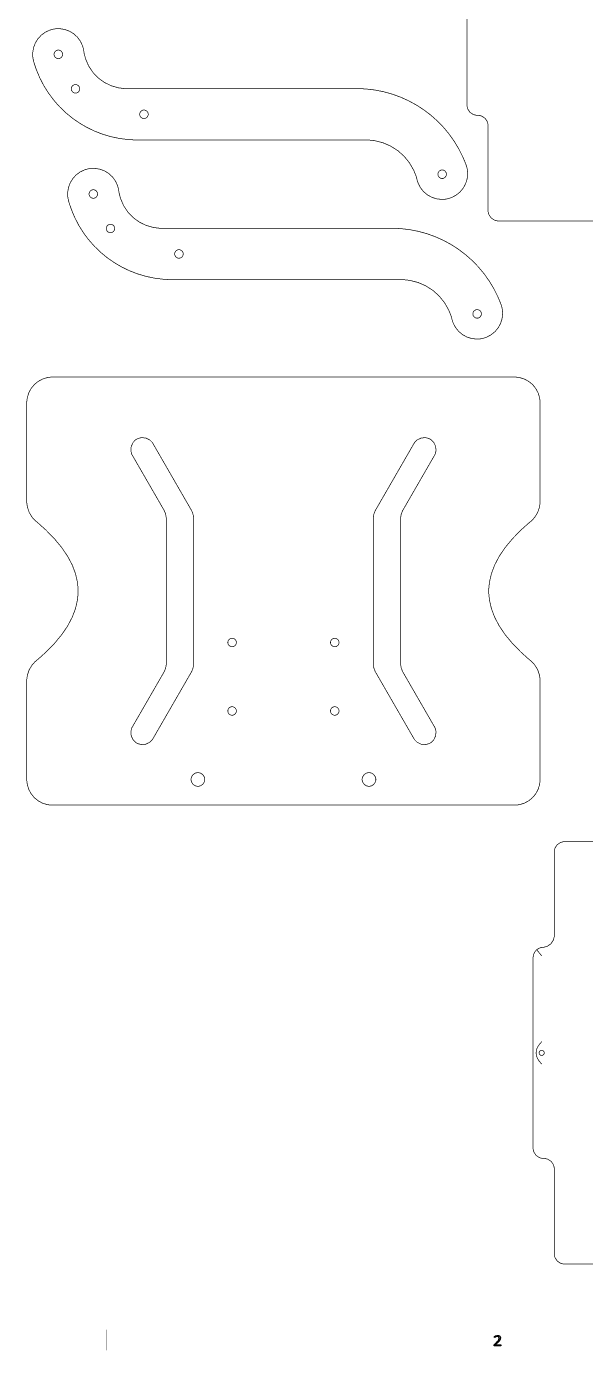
# Model space of a CAD drawing. Extents: x 0 to 72, y 0 to 96.
# Drawn here: x 34.19 to 47.06, y 0.02 to 30.46 of the extents above; entities that cross this region are included whole.
import ezdxf

# ---------------------------------------------------------------- set-up
doc = ezdxf.new("R2010")
doc.units = 0
doc.layers.get('0').update_dxf_attribs({"linetype": 'CONTINUOUS'})

msp = doc.modelspace()

# ---------------------------------------------------------------- linework, layer by layer
at = {"color": 0}
for points, const_width in [([(44.3279, 28.6578), (44.3279, 33.041)], 0.01575), ([(35.5104, 29.9001), (35.5065, 29.9296), (35.4829, 30.0167), (35.4344, 30.1221), (35.3674, 30.2143), (35.2844, 30.2917), (35.1885, 30.3517), (35.0818, 30.3926), (34.9675, 30.4122), (34.8774, 30.4125), (34.8479, 30.4086), (34.8185, 30.4047), (34.7314, 30.3812), (34.626, 30.3326), (34.5337, 30.2656), (34.4564, 30.1826), (34.3964, 30.0867), (34.3554, 29.9801), (34.3358, 29.8657), (34.3356, 29.7756), (34.3394, 29.7461), (34.3403, 29.7392), (34.3544, 29.6701), (34.3564, 29.6635)], 0.01575), ([(35.5104, 29.9001), (35.5164, 29.8549), (35.551, 29.721), (35.6217, 29.5564), (35.7193, 29.4093), (35.8406, 29.2825), (35.9821, 29.1789), (36.1407, 29.1013), (36.3131, 29.0526), (36.4503, 29.0357), (36.496, 29.0357)], 0.01575), ([(34.3564, 29.6635), (34.3703, 29.6137), (34.4204, 29.4668), (34.4996, 29.2786), (34.5931, 29.0993), (34.6999, 28.9296), (34.8193, 28.7699), (34.9507, 28.621), (35.0932, 28.4835), (35.2458, 28.3579), (35.4081, 28.2449), (35.579, 28.1449), (35.7579, 28.0587), (35.9439, 27.9868), (36.1361, 27.9299), (36.334, 27.8885), (36.5367, 27.8632), (36.6917, 27.8546), (36.7433, 27.8546)], 0.01575), ([(36.496, 29.0357), (41.7917, 29.0357)], 0.01575), ([(44.3119, 27.2685), (44.2942, 27.3179), (44.2326, 27.4632), (44.1396, 27.649), (44.0333, 27.8256), (43.9147, 27.9922), (43.7843, 28.1485), (43.6431, 28.2939), (43.4917, 28.4278), (43.3307, 28.5499), (43.1611, 28.6596), (42.9836, 28.7562), (42.7988, 28.8396), (42.6074, 28.9087), (42.4103, 28.9636), (42.2081, 29.0033), (42.0017, 29.0275), (41.8442, 29.0357), (41.7917, 29.0357)], 0.01575), ([(44.5642, 28.4217), (44.5411, 28.4217), (44.4722, 28.4403), (44.3971, 28.4908), (44.3465, 28.566), (44.3279, 28.6349), (44.3279, 28.6578)], 0.01575), ([(44.5772, 28.4217), (44.5642, 28.4217)], 0.01575), ([(44.8135, 28.1854), (44.8135, 28.2083), (44.7949, 28.2774), (44.7443, 28.3525), (44.6692, 28.4031), (44.6001, 28.4217), (44.5772, 28.4217)], 0.01575), ([(44.8135, 26.23), (44.8135, 28.1854)], 0.01575), ([(36.7433, 27.8546), (42.0049, 27.8546)], 0.01575), ([(43.1732, 26.9656), (43.1597, 27.014), (43.1036, 27.1546), (43.006, 27.3261), (42.8833, 27.4778), (42.7389, 27.6071), (42.5757, 27.7118), (42.3969, 27.7896), (42.2056, 27.8381), (42.055, 27.8546), (42.0049, 27.8546)], 0.01575), ([(36.315, 26.689), (36.3111, 26.7185), (36.2876, 26.8056), (36.239, 26.9108), (36.1719, 27.0032), (36.089, 27.0804), (35.9931, 27.1406), (35.8865, 27.1815), (35.7721, 27.2011), (35.6821, 27.2014), (35.6525, 27.1975), (35.6231, 27.1936), (35.5361, 27.1701), (35.4307, 27.1215), (35.3383, 27.0544), (35.2611, 26.9715), (35.201, 26.8756), (35.16, 26.769), (35.1404, 26.6546), (35.1401, 26.5644), (35.144, 26.535), (35.145, 26.5281), (35.1592, 26.459), (35.161, 26.4522)], 0.01575), ([(43.1732, 26.9656), (43.1789, 26.9364), (43.2078, 26.8511), (43.2628, 26.7489), (43.3354, 26.661), (43.4229, 26.5889), (43.5226, 26.535), (43.6314, 26.5007), (43.7468, 26.4882), (43.8368, 26.4935), (43.866, 26.4992), (43.8951, 26.5049), (43.9804, 26.5338), (44.0826, 26.5889), (44.1707, 26.6615), (44.2426, 26.749), (44.2967, 26.8486), (44.3308, 26.9575), (44.3433, 27.0729), (44.3381, 27.1628), (44.3324, 27.1919), (44.3311, 27.1985), (44.3142, 27.2622), (44.3121, 27.2685)], 0.01575), ([(36.315, 26.689), (36.321, 26.6437), (36.3556, 26.5099), (36.4264, 26.3453), (36.5239, 26.1982), (36.6451, 26.0714), (36.7867, 25.9678), (36.9453, 25.8901), (37.1176, 25.8415), (37.2549, 25.8246), (37.3006, 25.8246)], 0.01575), ([(35.161, 26.4522), (35.175, 26.4025), (35.2251, 26.2557), (35.3043, 26.0675), (35.3976, 25.8882), (35.5044, 25.7185), (35.624, 25.5587), (35.7554, 25.41), (35.8978, 25.2724), (36.0506, 25.1468), (36.2128, 25.0338), (36.3837, 24.9337), (36.5625, 24.8476), (36.7485, 24.7757), (36.9408, 24.7188), (37.1388, 24.6774), (37.3414, 24.6521), (37.4963, 24.6435), (37.5479, 24.6435)], 0.01575), ([(45.0497, 25.9938), (45.0267, 25.9938), (44.9578, 26.0124), (44.8826, 26.0631), (44.8321, 26.1382), (44.8135, 26.2071), (44.8135, 26.23)], 0.01575), ([(58.1729, 25.9938), (45.0497, 25.9938)], 0.01575), ([(37.3006, 25.8246), (42.5962, 25.8246)], 0.01575), ([(45.1167, 24.0574), (45.0988, 24.1067), (45.0374, 24.2519), (44.9442, 24.4379), (44.8379, 24.6143), (44.7193, 24.781), (44.589, 24.9372), (44.4476, 25.0826), (44.2963, 25.2167), (44.1354, 25.3388), (43.9658, 25.4485), (43.7882, 25.5451), (43.6033, 25.6285), (43.4119, 25.6976), (43.2149, 25.7525), (43.0128, 25.7922), (42.8063, 25.8164), (42.6487, 25.8246), (42.5962, 25.8246)], 0.01575), ([(37.5479, 24.6435), (42.8096, 24.6435)], 0.01575), ([(43.9778, 23.7544), (43.9644, 23.8028), (43.9082, 23.9435), (43.8106, 24.115), (43.6881, 24.2667), (43.5436, 24.396), (43.3804, 24.5007), (43.2015, 24.5785), (43.0101, 24.6268), (42.8596, 24.6435), (42.8096, 24.6435)], 0.01575), ([(43.9778, 23.7544), (43.9835, 23.7253), (44.0124, 23.64), (44.0675, 23.5378), (44.1401, 23.4497), (44.2276, 23.3778), (44.3272, 23.3238), (44.4361, 23.2896), (44.5515, 23.2771), (44.6414, 23.2824), (44.6707, 23.2881), (44.6999, 23.2938), (44.7851, 23.3226), (44.8874, 23.3778), (44.9753, 23.4504), (45.0472, 23.5379), (45.1013, 23.6375), (45.1354, 23.7464), (45.1481, 23.8618), (45.1426, 23.9517), (45.1369, 23.981), (45.1357, 23.9874), (45.1188, 24.0511), (45.1167, 24.0574)], 0.01575), ([(34.7897, 22.4036), (34.76, 22.4036), (34.6707, 22.3917), (34.5599, 22.3572), (34.4596, 22.3028), (34.3722, 22.2307), (34.3, 22.1432), (34.2456, 22.0429), (34.2112, 21.9321), (34.1992, 21.8428), (34.1992, 21.8131)], 0.01575), ([(34.7897, 22.4036), (45.4196, 22.4036)], 0.01575), ([(46.0101, 21.8131), (46.0101, 21.8428), (45.9981, 21.9321), (45.9637, 22.0429), (45.9093, 22.1432), (45.8372, 22.2307), (45.7497, 22.3028), (45.6494, 22.3572), (45.5386, 22.3917), (45.4493, 22.4036), (45.4196, 22.4036)], 0.01575), ([(34.1992, 21.8131), (34.1992, 19.5404)], 0.01575), ([(46.0101, 21.8131), (46.0101, 19.5404)], 0.01575), ([(36.629, 20.6031), (36.6157, 20.6261), (36.5944, 20.7058), (36.6017, 20.81), (36.6476, 20.904), (36.7058, 20.9625), (36.7287, 20.9757), (36.7518, 20.989), (36.8314, 21.0103), (36.9358, 21.0029), (37.0297, 20.9571), (37.0881, 20.8987), (37.1014, 20.8758)], 0.01575), ([(43.5804, 20.6031), (43.5936, 20.6261), (43.6149, 20.7058), (43.6076, 20.81), (43.5618, 20.904), (43.5035, 20.9625), (43.4806, 20.9757), (43.4576, 20.989), (43.3779, 21.0103), (43.2736, 21.0029), (43.1796, 20.9571), (43.1213, 20.8987), (43.1079, 20.8758)], 0.01575), ([(37.985, 19.3454), (37.1014, 20.8758)], 0.01575), ([(42.2243, 19.3454), (43.1079, 20.8758)], 0.01575), ([(37.3551, 19.3454), (36.629, 20.6031)], 0.01575), ([(42.8543, 19.3454), (43.5804, 20.6031)], 0.01575), ([(34.1992, 19.5404), (34.1992, 19.5081), (34.2136, 19.411), (34.2553, 19.2892), (34.3224, 19.1794), (34.3879, 19.1064), (34.4129, 19.0857)], 0.01575), ([(45.7964, 19.0857), (45.8214, 19.1064), (45.8869, 19.1794), (45.954, 19.2892), (45.9958, 19.411), (46.0101, 19.5081), (46.0101, 19.5404)], 0.01575), ([(37.4079, 19.1485), (37.4078, 19.1658), (37.3944, 19.2504), (37.3637, 19.3304), (37.3551, 19.3454)], 0.01575), ([(37.985, 19.3454), (37.9936, 19.3304), (38.0243, 19.2504), (38.0378, 19.174), (38.0378, 19.1485)], 0.01575), ([(42.1717, 19.1485), (42.1717, 19.174), (42.185, 19.2504), (42.2157, 19.3304), (42.2243, 19.3454)], 0.01575), ([(42.8543, 19.3454), (42.8456, 19.3304), (42.8149, 19.2504), (42.8015, 19.174), (42.8015, 19.1485)], 0.01575), ([(35.3803, 17.4824), (35.3803, 17.5325), (35.3651, 17.6828), (35.3199, 17.8832), (35.2443, 18.0836), (35.1385, 18.284), (35.0024, 18.4844), (34.8361, 18.6849), (34.6396, 18.8853), (34.4711, 19.0375), (34.4129, 19.0857)], 0.01575), ([(37.4079, 19.1485), (37.4079, 15.8163)], 0.01575), ([(38.0378, 19.1485), (38.0378, 15.8163)], 0.01575), ([(42.1717, 19.1485), (42.1717, 15.8163)], 0.01575), ([(42.8015, 19.1485), (42.8015, 15.8163)], 0.01575), ([(44.829, 17.4824), (44.829, 17.5325), (44.8442, 17.6828), (44.8894, 17.8832), (44.965, 18.0836), (45.0708, 18.284), (45.2069, 18.4844), (45.3732, 18.6849), (45.5697, 18.8853), (45.7382, 19.0375), (45.7964, 19.0857)], 0.01575), ([(34.4129, 15.879), (34.4711, 15.9274), (34.6396, 16.0794), (34.8361, 16.2799), (35.0024, 16.4803), (35.1385, 16.6807), (35.2443, 16.8811), (35.3199, 17.0815), (35.3651, 17.2819), (35.3803, 17.4324), (35.3803, 17.4824)], 0.01575), ([(45.7964, 15.879), (45.7382, 15.9274), (45.5697, 16.0794), (45.3732, 16.2799), (45.2069, 16.4803), (45.0708, 16.6807), (44.965, 16.8811), (44.8894, 17.0815), (44.8442, 17.2819), (44.829, 17.4324), (44.829, 17.4824)], 0.01575), ([(34.4129, 15.879), (34.3879, 15.8583), (34.3224, 15.7854), (34.2553, 15.6756), (34.2136, 15.5539), (34.1992, 15.4567), (34.1992, 15.4243)], 0.01575), ([(46.0101, 15.4243), (46.0101, 15.4567), (45.9958, 15.5539), (45.954, 15.6756), (45.8869, 15.7854), (45.8212, 15.8583), (45.7964, 15.879)], 0.01575), ([(37.3551, 15.6193), (36.629, 14.3617)], 0.01575), ([(37.985, 15.6193), (37.1014, 14.0889)], 0.01575), ([(37.3551, 15.6193), (37.3637, 15.6343), (37.3943, 15.7143), (37.4078, 15.7907), (37.4078, 15.8163)], 0.01575), ([(38.0378, 15.8163), (38.0378, 15.7907), (38.0243, 15.7143), (37.9936, 15.6343), (37.985, 15.6193)], 0.01575), ([(42.2243, 15.6193), (42.2157, 15.6343), (42.185, 15.7143), (42.1717, 15.7907), (42.1717, 15.8163)], 0.01575), ([(42.2243, 15.6193), (43.1079, 14.0889)], 0.01575), ([(42.8015, 15.8163), (42.8015, 15.7907), (42.8149, 15.7143), (42.8456, 15.6343), (42.8543, 15.6193)], 0.01575), ([(42.8543, 15.6193), (43.5804, 14.3617)], 0.01575), ([(34.1992, 15.4243), (34.1992, 13.1517)], 0.01575), ([(46.0101, 15.4243), (46.0101, 13.1517)], 0.01575), ([(36.629, 14.3617), (36.6157, 14.3388), (36.5944, 14.259), (36.6017, 14.1547), (36.6476, 14.0607), (36.7058, 14.0024), (36.7287, 13.989), (36.7518, 13.9758), (36.8314, 13.9546), (36.9358, 13.9618), (37.0297, 14.0076), (37.0881, 14.066), (37.1014, 14.0889)], 0.01575), ([(43.5804, 14.3617), (43.5936, 14.3388), (43.6149, 14.259), (43.6076, 14.1547), (43.5618, 14.0607), (43.5035, 14.0024), (43.4806, 13.989), (43.4576, 13.9758), (43.3779, 13.9546), (43.2736, 13.9618), (43.1796, 14.0076), (43.1213, 14.066), (43.1079, 14.0889)], 0.01575), ([(34.1992, 13.1517), (34.1992, 13.122), (34.2112, 13.0327), (34.2456, 12.9218), (34.3, 12.8215), (34.3722, 12.7341), (34.4596, 12.662), (34.5599, 12.6076), (34.6707, 12.5732), (34.76, 12.5611), (34.7897, 12.5611)], 0.01575), ([(45.4196, 12.5611), (45.4493, 12.5611), (45.5386, 12.5732), (45.6494, 12.6076), (45.7497, 12.662), (45.8372, 12.7341), (45.9093, 12.8215), (45.9637, 12.9218), (45.9981, 13.0327), (46.0101, 13.122), (46.0101, 13.1517)], 0.01575), ([(34.7897, 12.5611), (45.4196, 12.5611)], 0.01575), ([(46.3357, 11.4854), (46.3357, 11.5084), (46.3543, 11.5774), (46.4049, 11.6525), (46.48, 11.7031), (46.5489, 11.7216), (46.5719, 11.7216)], 0.01575), ([(46.5719, 11.7216), (59.6951, 11.7216)], 0.01575), ([(46.3357, 9.55994), (46.3357, 11.4854)], 0.01575), ([(46.0696, 9.29378), (46.0956, 9.29378), (46.1732, 9.31472), (46.2578, 9.37181), (46.3147, 9.45638), (46.3357, 9.53407), (46.3357, 9.55994)], 0.01575), ([(45.8501, 9.05757), (45.8501, 9.07036), (45.8558, 9.10872), (45.8721, 9.1569), (45.8983, 9.20053), (45.9239, 9.22954), (45.9338, 9.23779)], 0.01575), ([(45.9338, 9.23779), (45.9443, 9.24685), (46.005, 9.2794), (46.066, 9.29378), (46.0864, 9.29378)], 0.01575), ([(45.9338, 9.23779), (45.9421, 9.22532), (46.0365, 9.10835), (46.0471, 9.0975)], 0.01575), ([(46.0864, 9.29378), (46.0696, 9.29378)], 0.01575), ([(45.8501, 4.67443), (45.8501, 9.05757)], 0.01575), ([(45.9271, 6.92974), (45.9286, 6.93696), (45.9408, 6.97439), (45.9625, 7.01628), (45.9689, 7.02567)], 0.01575), ([(45.9689, 7.02567), (45.9744, 7.03381), (45.9922, 7.0574), (46.0167, 7.08746), (46.0368, 7.11063), (46.0457, 7.12056), (46.0467, 7.12153)], 0.01575), ([(46.0467, 7.12153), (46.0467, 7.12164), (46.0469, 7.1219), (46.0471, 7.1219)], 0.01575), ([(45.9192, 6.86029), (45.919, 6.866), (45.9257, 6.92393), (45.9271, 6.92979)], 0.01575), ([(45.93, 6.79135), (45.9283, 6.79731), (45.9192, 6.85465), (45.9192, 6.86029)], 0.01575), ([(45.9785, 6.69174), (45.9717, 6.70107), (45.9474, 6.74431), (45.9321, 6.78386), (45.93, 6.79135)], 0.01575), ([(46.0467, 6.61051), (46.0457, 6.61143), (46.0382, 6.61963), (46.021, 6.63883), (45.9994, 6.66417), (45.9833, 6.68468), (45.9785, 6.69174)], 0.01575), ([(46.0471, 6.61008), (46.0469, 6.61014), (46.0467, 6.61046), (46.0467, 6.61051)], 0.01575), ([(46.0864, 4.43821), (46.0635, 4.43821), (45.9944, 4.45682), (45.9194, 4.50743), (45.8688, 4.58251), (45.8501, 4.65147), (45.8501, 4.67443)], 0.01575), ([(46.0994, 4.43821), (46.0864, 4.43821)], 0.01575), ([(46.3357, 4.20199), (46.3357, 4.22499), (46.3171, 4.29394), (46.2665, 4.36903), (46.1914, 4.41965), (46.1225, 4.43821), (46.0994, 4.43821)], 0.01575), ([(46.3357, 2.24664), (46.3357, 4.20199)], 0.01575), ([(46.5719, 2.01042), (46.5489, 2.01042), (46.48, 2.02903), (46.4049, 2.07964), (46.3543, 2.15474), (46.3357, 2.22368), (46.3357, 2.24664)], 0.01575), ([(59.6951, 2.01042), (46.5719, 2.01042)], 0.01575), ([(36.0233, 0.50054), (36.0233, 0.02555)], 0.00591)]:
    msp.add_lwpolyline(points, dxfattribs=dict(at, const_width=const_width))
at = {"color": 0, "const_width": 0.01575}
for points in [[(34.8265, 29.8232), (34.8265, 29.8136), (34.8342, 29.7849), (34.8553, 29.7535), (34.8865, 29.7324), (34.9153, 29.7247), (34.9249, 29.7247), (34.9344, 29.7247), (34.9632, 29.7324), (34.9946, 29.7535), (35.0157, 29.7849), (35.0233, 29.8136), (35.0233, 29.8232), (35.0233, 29.8328), (35.0157, 29.8614), (34.9946, 29.8928), (34.9632, 29.9139), (34.9344, 29.9215), (34.9249, 29.9215), (34.9153, 29.9215), (34.8865, 29.9139), (34.8553, 29.8928), (34.8342, 29.8614), (34.8265, 29.8328), (34.8265, 29.8232)], [(35.2217, 29.0303), (35.2217, 29.0208), (35.2294, 28.9921), (35.2506, 28.9608), (35.2818, 28.9397), (35.3106, 28.9319), (35.3201, 28.9319), (35.3297, 28.9319), (35.3585, 28.9397), (35.3897, 28.9608), (35.4108, 28.9921), (35.4186, 29.0208), (35.4186, 29.0303), (35.4186, 29.04), (35.4108, 29.0687), (35.3897, 29.1), (35.3585, 29.1211), (35.3297, 29.1288), (35.3201, 29.1288), (35.3106, 29.1288), (35.2818, 29.1211), (35.2506, 29.1), (35.2294, 29.0687), (35.2217, 29.04), (35.2217, 29.0303)], [(36.7965, 28.4451), (36.7965, 28.4356), (36.8043, 28.4068), (36.8254, 28.3756), (36.8567, 28.3544), (36.8854, 28.3467), (36.895, 28.3467), (36.9046, 28.3467), (36.9333, 28.3544), (36.9646, 28.3756), (36.9856, 28.4068), (36.9933, 28.4356), (36.9933, 28.4451), (36.9933, 28.4547), (36.9856, 28.4835), (36.9646, 28.5149), (36.9333, 28.536), (36.9046, 28.5436), (36.895, 28.5436), (36.8854, 28.5436), (36.8567, 28.536), (36.8254, 28.5149), (36.8043, 28.4835), (36.7965, 28.4547), (36.7965, 28.4451)], [(43.6585, 27.0672), (43.6585, 27.0576), (43.6661, 27.0289), (43.6872, 26.9976), (43.7185, 26.9765), (43.7472, 26.9688), (43.7568, 26.9688), (43.7664, 26.9688), (43.7951, 26.9765), (43.8264, 26.9976), (43.8475, 27.0289), (43.8553, 27.0576), (43.8553, 27.0672), (43.8553, 27.0768), (43.8475, 27.1056), (43.8264, 27.1368), (43.7951, 27.1579), (43.7664, 27.1657), (43.7568, 27.1657), (43.7472, 27.1657), (43.7185, 27.1579), (43.6872, 27.1368), (43.6661, 27.1056), (43.6585, 27.0768), (43.6585, 27.0672)], [(35.6311, 26.6119), (35.6311, 26.6025), (35.6389, 26.5736), (35.66, 26.5424), (35.6913, 26.5214), (35.72, 26.5136), (35.7296, 26.5136), (35.739, 26.5136), (35.7679, 26.5214), (35.7992, 26.5424), (35.8203, 26.5736), (35.8281, 26.6025), (35.8281, 26.6119), (35.8281, 26.6215), (35.8203, 26.6503), (35.7992, 26.6815), (35.7679, 26.7026), (35.739, 26.7104), (35.7296, 26.7104), (35.72, 26.7104), (35.6913, 26.7026), (35.66, 26.6815), (35.6389, 26.6503), (35.6311, 26.6215), (35.6311, 26.6119)], [(36.0264, 25.8192), (36.0264, 25.8097), (36.034, 25.781), (36.0551, 25.7497), (36.0864, 25.7286), (36.1151, 25.7208), (36.1247, 25.7208), (36.1343, 25.7208), (36.1631, 25.7286), (36.1944, 25.7497), (36.2156, 25.781), (36.2232, 25.8097), (36.2232, 25.8192), (36.2232, 25.8289), (36.2156, 25.8576), (36.1944, 25.8889), (36.1631, 25.91), (36.1343, 25.9176), (36.1247, 25.9176), (36.1151, 25.9176), (36.0864, 25.91), (36.0551, 25.8889), (36.034, 25.8576), (36.0264, 25.8289), (36.0264, 25.8192)], [(37.6013, 25.234), (37.6013, 25.2244), (37.6089, 25.1957), (37.63, 25.1644), (37.6613, 25.1433), (37.69, 25.1357), (37.6996, 25.1357), (37.7092, 25.1357), (37.7379, 25.1433), (37.7692, 25.1644), (37.7903, 25.1957), (37.7981, 25.2244), (37.7981, 25.234), (37.7981, 25.2436), (37.7903, 25.2724), (37.7692, 25.3036), (37.7379, 25.3247), (37.7092, 25.3325), (37.6996, 25.3325), (37.69, 25.3325), (37.6613, 25.3247), (37.63, 25.3036), (37.6089, 25.2724), (37.6013, 25.2436), (37.6013, 25.234)], [(44.4631, 23.8561), (44.4631, 23.8465), (44.4707, 23.8178), (44.4918, 23.7865), (44.5231, 23.7654), (44.5518, 23.7576), (44.5615, 23.7576), (44.571, 23.7576), (44.5997, 23.7654), (44.631, 23.7865), (44.6521, 23.8178), (44.6599, 23.8465), (44.6599, 23.8561), (44.6599, 23.8657), (44.6521, 23.8944), (44.631, 23.9257), (44.5997, 23.9468), (44.571, 23.9546), (44.5615, 23.9546), (44.5518, 23.9546), (44.5231, 23.9468), (44.4918, 23.9257), (44.4707, 23.8944), (44.4631, 23.8657), (44.4631, 23.8561)], [(38.8251, 16.3012), (38.8251, 16.2917), (38.8328, 16.2629), (38.8539, 16.2317), (38.8853, 16.2106), (38.914, 16.2029), (38.9236, 16.2029), (38.9332, 16.2029), (38.9618, 16.2106), (38.9932, 16.2317), (39.0143, 16.2629), (39.0221, 16.2917), (39.0221, 16.3012), (39.0221, 16.3108), (39.0143, 16.3396), (38.9932, 16.3708), (38.9618, 16.3919), (38.9332, 16.3997), (38.9236, 16.3997), (38.914, 16.3997), (38.8853, 16.3919), (38.8539, 16.3708), (38.8328, 16.3396), (38.8251, 16.3108), (38.8251, 16.3012)], [(41.3842, 16.3012), (41.3842, 16.2917), (41.3764, 16.2629), (41.3553, 16.2317), (41.324, 16.2106), (41.2953, 16.2029), (41.2857, 16.2029), (41.2761, 16.2029), (41.2474, 16.2106), (41.2161, 16.2317), (41.195, 16.2629), (41.1874, 16.2917), (41.1874, 16.3012), (41.1874, 16.3108), (41.195, 16.3396), (41.2161, 16.3708), (41.2474, 16.3919), (41.2761, 16.3997), (41.2857, 16.3997), (41.2953, 16.3997), (41.324, 16.3919), (41.3553, 16.3708), (41.3764, 16.3396), (41.3842, 16.3108), (41.3842, 16.3012)], [(38.8251, 14.7264), (38.8251, 14.7169), (38.8328, 14.6882), (38.8539, 14.6569), (38.8853, 14.6358), (38.914, 14.6281), (38.9236, 14.6281), (38.9332, 14.6281), (38.9618, 14.6358), (38.9932, 14.6569), (39.0143, 14.6882), (39.0221, 14.7169), (39.0221, 14.7264), (39.0221, 14.7361), (39.0143, 14.7649), (38.9932, 14.7961), (38.9618, 14.8172), (38.9332, 14.8249), (38.9236, 14.8249), (38.914, 14.8249), (38.8853, 14.8172), (38.8539, 14.7961), (38.8328, 14.7649), (38.8251, 14.7361), (38.8251, 14.7264)], [(41.3842, 14.7264), (41.3842, 14.7169), (41.3764, 14.6882), (41.3553, 14.6569), (41.324, 14.6358), (41.2953, 14.6281), (41.2857, 14.6281), (41.2761, 14.6281), (41.2474, 14.6358), (41.2161, 14.6569), (41.195, 14.6882), (41.1874, 14.7169), (41.1874, 14.7264), (41.1874, 14.7361), (41.195, 14.7649), (41.2161, 14.7961), (41.2474, 14.8172), (41.2761, 14.8249), (41.2857, 14.8249), (41.2953, 14.8249), (41.324, 14.8172), (41.3553, 14.7961), (41.3764, 14.7649), (41.3842, 14.7361), (41.3842, 14.7264)], [(37.9787, 13.1517), (37.9787, 13.1364), (37.9911, 13.0904), (38.0249, 13.0404), (38.0749, 13.0066), (38.1208, 12.9942), (38.1361, 12.9942), (38.1515, 12.9942), (38.1974, 13.0066), (38.2475, 13.0404), (38.2813, 13.0904), (38.2936, 13.1364), (38.2936, 13.1517), (38.2936, 13.167), (38.2813, 13.213), (38.2475, 13.2631), (38.1974, 13.2968), (38.1515, 13.3092), (38.1361, 13.3092), (38.1208, 13.3092), (38.0749, 13.2968), (38.0249, 13.2631), (37.9911, 13.213), (37.9787, 13.167), (37.9787, 13.1517)], [(42.2307, 13.1517), (42.2307, 13.1364), (42.2182, 13.0904), (42.1846, 13.0404), (42.1344, 13.0066), (42.0885, 12.9942), (42.0732, 12.9942), (42.0578, 12.9942), (42.0118, 13.0066), (41.9618, 13.0404), (41.9281, 13.0904), (41.9157, 13.1364), (41.9157, 13.1517), (41.9157, 13.167), (41.9281, 13.213), (41.9618, 13.2631), (42.0118, 13.2968), (42.0578, 13.3092), (42.0732, 13.3092), (42.0885, 13.3092), (42.1344, 13.2968), (42.1846, 13.2631), (42.2182, 13.213), (42.2307, 13.167), (42.2307, 13.1517)], [(45.9879, 6.866), (45.9879, 6.86029), (45.9925, 6.84304), (46.0053, 6.82428), (46.024, 6.81164), (46.0412, 6.80697), (46.0471, 6.80697), (46.0528, 6.80697), (46.07, 6.81164), (46.0887, 6.82428), (46.1014, 6.84304), (46.1061, 6.86029), (46.1061, 6.866), (46.1061, 6.87175), (46.1014, 6.889), (46.0887, 6.90776), (46.07, 6.92046), (46.0528, 6.92507), (46.0471, 6.92507), (46.0412, 6.92507), (46.024, 6.92046), (46.0053, 6.90776), (45.9925, 6.889), (45.9879, 6.87175), (45.9879, 6.866)]]:
    msp.add_lwpolyline(points, close=True, dxfattribs=at)
at = {"color": 0}
msp.add_lwpolyline([(45.1075, 0.12934), (44.9501, 0.12934), (44.9501, 0.15386), (45.0124, 0.2168), (45.0164, 0.22119), (45.0347, 0.24067), (45.0482, 0.25537), (45.0497, 0.25738), (45.0508, 0.25922), (45.0625, 0.27919), (45.0632, 0.28103), (45.0636, 0.2819), (45.0661, 0.29134), (45.0678, 0.30203), (45.0678, 0.30556), (45.0669, 0.30794), (45.0638, 0.32118), (45.0583, 0.33333), (45.0565, 0.33507), (45.0536, 0.33594), (45.0417, 0.34164), (45.0297, 0.3457), (45.0257, 0.3457), (45.0225, 0.34505), (45.0104, 0.34348), (45, 0.34158), (44.9979, 0.34071), (44.995, 0.33968), (44.9711, 0.3253), (44.9683, 0.32313), (44.9528, 0.34266), (44.9579, 0.34695), (44.9871, 0.36306), (45.016, 0.37066), (45.0257, 0.37066), (45.0306, 0.37023), (45.0543, 0.36578), (45.0751, 0.35655), (45.0783, 0.35373), (45.0811, 0.35075), (45.0924, 0.33344), (45.0979, 0.31402), (45.0979, 0.30751), (45.0969, 0.30398), (45.095, 0.29069), (45.0931, 0.27962), (45.0921, 0.27713), (45.0907, 0.27398), (45.0843, 0.26139), (45.0768, 0.25011), (45.0749, 0.24761), (45.0729, 0.24452), (45.0594, 0.22895), (45.0411, 0.21077), (45.0367, 0.20638), (44.9872, 0.15734), (44.9872, 0.15603), (45.1075, 0.15603), (45.1075, 0.12934)], close=True, dxfattribs=at)

doc.saveas('drawing.dxf')
